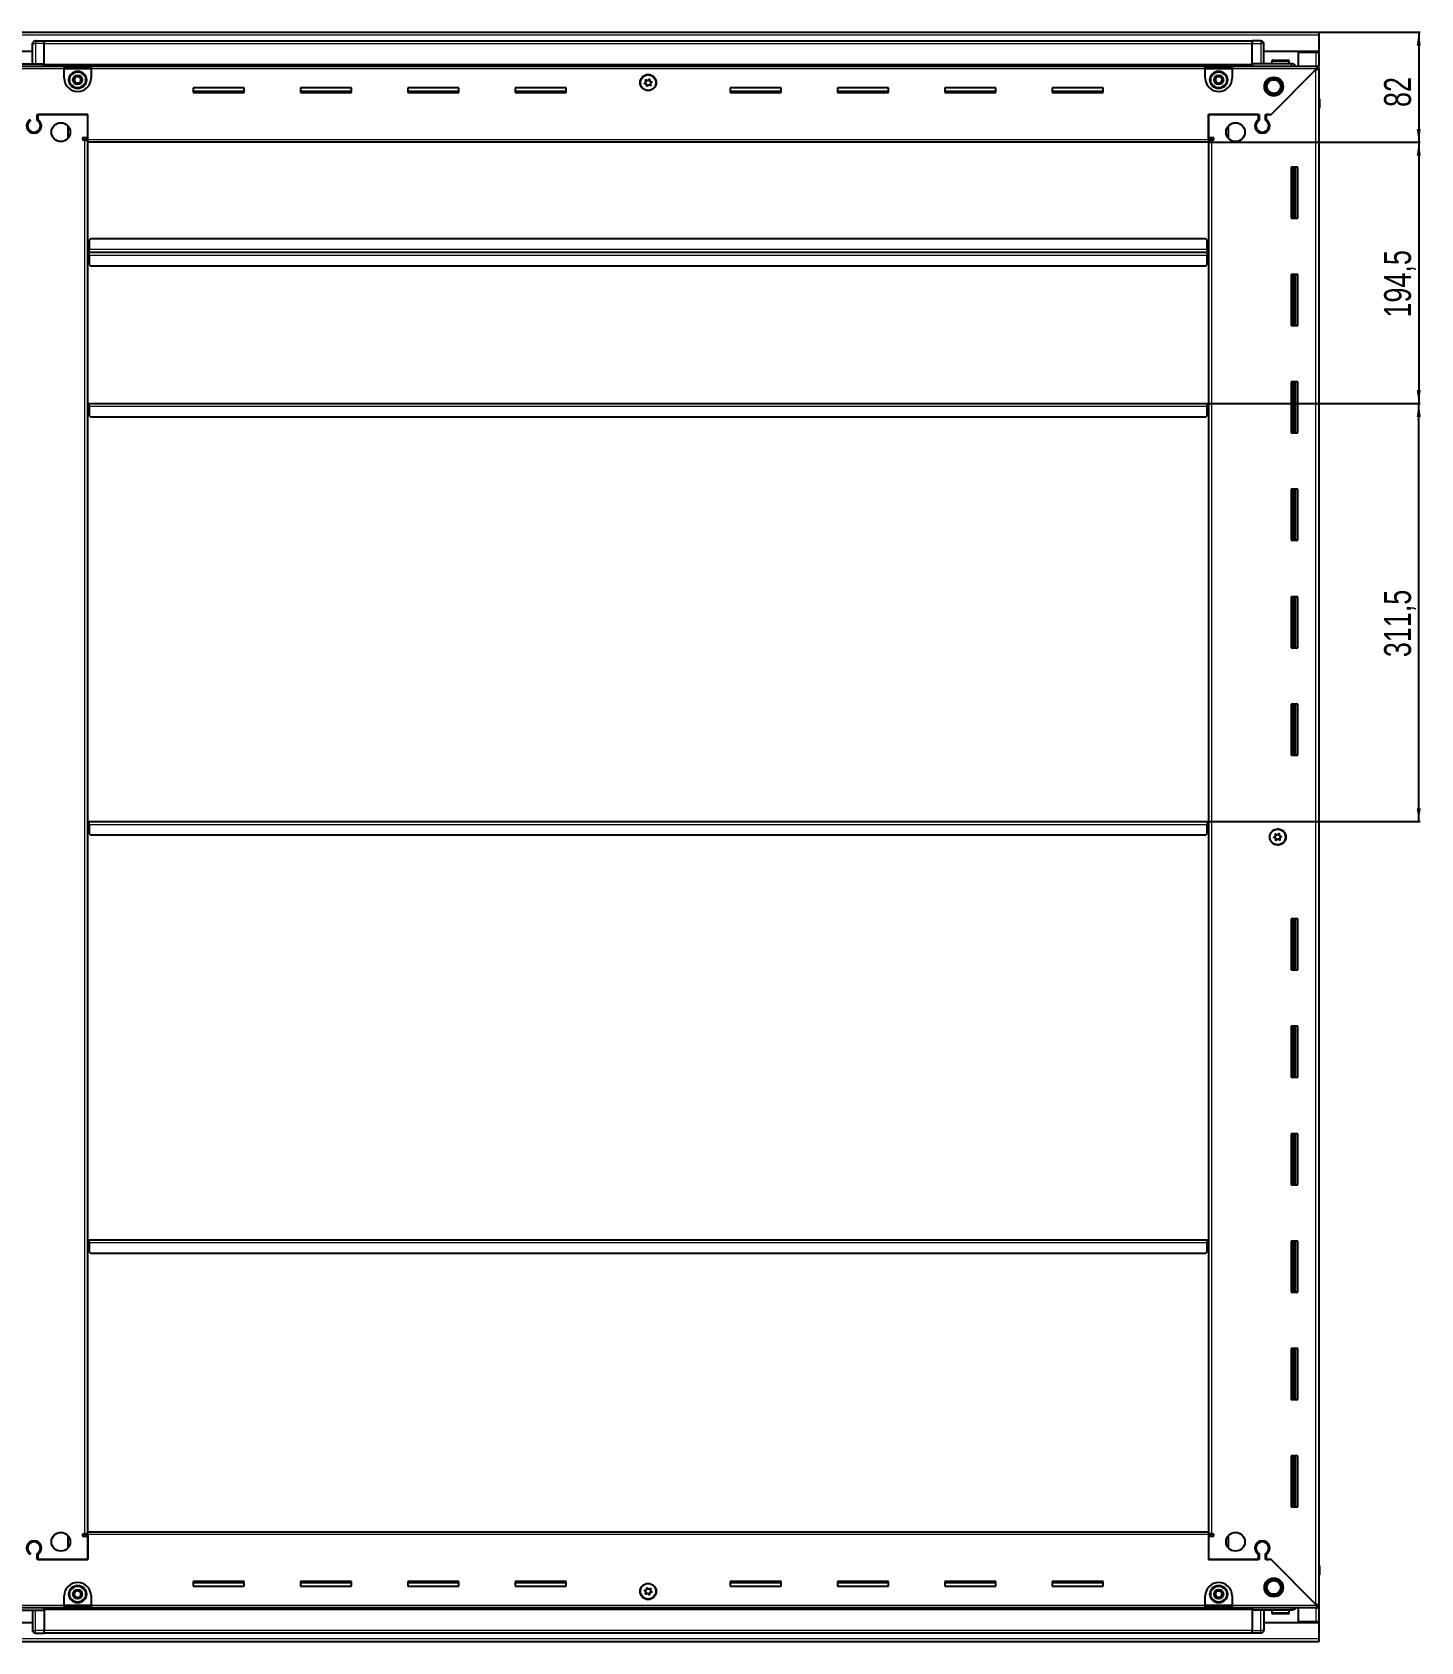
# Model space of a CAD drawing. Header units: millimetres. Extents: x -659 to 2301, y -260 to 1614.
# Drawn here: x 1267 to 2301, y 174 to 1373 of the extents above; entities that cross this region are included whole.
import ezdxf

# ---------------------------------------------------------------- set-up
doc = ezdxf.new("R2010")
doc.units = ezdxf.units.MM
doc.layers.add('FORMAT', color=7, linetype='Continuous')
doc.styles.add('SLDTEXTSTYLE0', font='TXT', dxfattribs={"width": 0.75})
doc.dimstyles.new('SLDDIMSTYLE0', dxfattribs={"dimtxt": 20, "dimasz": 10, "dimexe": 0, "dimexo": 0.0625, "dimgap": 5, "dimtad": 2, "dimdec": 1, "dimrnd": 1e-09, "dimzin": 12, "dimdsep": 46, "dimtxsty": 'SLDTEXTSTYLE0', "dimsah": 1, "dimcen": 0.09, "dimadec": 0, "dimazin": 3, "dimtfac": 1, "dimtofl": 0, "dimtmove": 0, "dimatfit": 3, "dimfxl": 0, "dimfrac": 2, "dimtolj": 1, "dimtzin": 12, "dimarcsym": 0})

# ---------------------------------------------------------------- blocks, each defined once
blk = doc.blocks.new('_D_7')
at = {"layer": 'FORMAT'}
for p, q in [((2225.4, 1372.8), (2300.9, 1372.8)), ((2299.9, 1372.8), (2299.9, 1290.8)), ((2143.4, 1290.8), (2300.9, 1290.8))]:
    blk.add_line(p, q, dxfattribs=at)
for points in [[(2299.9, 1372.8), (2298.4, 1362.8), (2301.4, 1362.8)], [(2299.9, 1290.8), (2301.4, 1300.8), (2298.4, 1300.8)]]:
    blk.add_solid(points, dxfattribs=at)
at = {"layer": 'FORMAT', "insert": (2274.1, 1317.1), "char_height": 20, "attachment_point": 1, "rotation": 90, "style": 'SLDTEXTSTYLE0'}
blk.add_mtext('82', dxfattribs=at)
blk = doc.blocks.new('_D_8')
at = {"layer": 'FORMAT'}
for p, q in [((2142.4, 1096.3), (2300.9, 1096.3)), ((2299.9, 784.8), (2299.9, 1096.3)), ((2142.4, 784.8), (2300.9, 784.8))]:
    blk.add_line(p, q, dxfattribs=at)
for points in [[(2299.9, 1096.3), (2298.4, 1086.3), (2301.4, 1086.3)], [(2299.9, 784.8), (2301.4, 794.8), (2298.4, 794.8)]]:
    blk.add_solid(points, dxfattribs=at)
at = {"layer": 'FORMAT', "insert": (2274.1, 907.3), "char_height": 20, "attachment_point": 1, "rotation": 90, "style": 'SLDTEXTSTYLE0'}
blk.add_mtext('311,5', dxfattribs=at)
blk = doc.blocks.new('_D_9')
at = {"layer": 'FORMAT'}
for p, q in [((2143.4, 1290.8), (2300.9, 1290.8)), ((2299.9, 1290.8), (2299.9, 1096.3)), ((2142.4, 1096.3), (2300.9, 1096.3))]:
    blk.add_line(p, q, dxfattribs=at)
for points in [[(2299.9, 1290.8), (2298.4, 1280.8), (2301.4, 1280.8)], [(2299.9, 1096.3), (2301.4, 1106.3), (2298.4, 1106.3)]]:
    blk.add_solid(points, dxfattribs=at)
at = {"layer": 'FORMAT', "insert": (2274.1, 1160.3), "char_height": 20, "attachment_point": 1, "rotation": 90, "style": 'SLDTEXTSTYLE0'}
blk.add_mtext('194,5', dxfattribs=at)

msp = doc.modelspace()

# ---------------------------------------------------------------- linework, layer by layer
at = {"color": 7, "linetype": 'Continuous', "lineweight": 25}
for p, q in [((1226.39, 1372.83), (2225.39, 1372.83)), ((2225.39, 1372.83), (2225.39, 1370.73)), ((2225.39, 1370.73), (2225.39, 1358.33)), ((1267.39, 1358.33), (1226.39, 1358.33)), ((1267.39, 1349.33), (1267.39, 1364.33)), ((1268.07, 1365.83), (1268.07, 1365.83)), ((1269.39, 1366.33), (1275.89, 1366.33)), ((1269.39, 1366.33), (1275.89, 1366.33)), ((1275.89, 1366.33), (1275.89, 1366.33)), ((1275.89, 1366.33), (1275.89, 1366.33)), ((1275.89, 1366.33), (1275.89, 1364.33)), ((2175.89, 1366.18), (1275.89, 1366.18)), ((1275.89, 1349.33), (1275.89, 1364.33)), ((2175.89, 1366.33), (2175.89, 1366.33)), ((2182.39, 1366.33), (2175.89, 1366.33)), ((2182.39, 1366.33), (2175.89, 1366.33)), ((2175.89, 1366.33), (2175.89, 1364.33)), ((2175.89, 1349.33), (2175.89, 1364.33)), ((2184.39, 1364.33), (2184.39, 1364.33)), ((2184.39, 1349.33), (2184.39, 1364.33)), ((2225.39, 1358.33), (2184.39, 1358.33)), ((2210.39, 1347.58), (2210.39, 1357.83)), ((2210.39, 1357.83), (2223.29, 1357.83)), ((2223.29, 1357.83), (2225.39, 1357.83)), ((2223.89, 1357.83), (2223.89, 1358.33)), ((2225.39, 1357.83), (2225.39, 1358.33)), ((2225.39, 1357.83), (2225.39, 1347.58)), ((1227.39, 1347.58), (1290.89, 1347.58)), ((1246.89, 1349.33), (1275.89, 1349.33)), ((1275.82, 1347.58), (1275.89, 1349.3)), ((1275.89, 1349.33), (1275.89, 1348.83)), ((1275.89, 1348.18), (2175.89, 1348.18)), ((1290.89, 1345.48), (1290.89, 1347.58)), ((1290.89, 1347.58), (1310.89, 1347.58)), ((1290.89, 1346.08), (1310.89, 1346.08)), ((1290.89, 1338.58), (1290.89, 1345.48)), ((1310.89, 1347.58), (2140.89, 1347.58)), ((1310.89, 1347.58), (1310.89, 1345.48)), ((1310.89, 1345.48), (1310.89, 1338.58)), ((2140.89, 1345.48), (2140.89, 1347.58)), ((2140.89, 1347.58), (2160.89, 1347.58)), ((2140.89, 1346.08), (2160.89, 1346.08)), ((2140.89, 1338.58), (2140.89, 1345.48)), ((2160.89, 1347.58), (2224.39, 1347.58)), ((2160.89, 1347.58), (2160.89, 1345.48)), ((2160.89, 1345.48), (2160.89, 1338.58)), ((2204.89, 1349.33), (2175.89, 1349.33)), ((2175.89, 1349.33), (2175.89, 1348.83)), ((2175.89, 1349.3), (2175.97, 1347.58)), ((2223.29, 1344.98), (2189.19, 1310.88)), ((2189.89, 1311.58), (2223.79, 1345.48)), ((2190.39, 1351.23), (2190.39, 1349.33)), ((2191.19, 1352.03), (2202.59, 1352.03)), ((2203.39, 1349.33), (2203.39, 1351.23)), ((2223.89, 1345.58), (2225.39, 1345.58)), ((2224.39, 1346.08), (2224.39, 1347.58)), ((2224.39, 1347.58), (2225.39, 1347.58)), ((2224.39, 1346.08), (2225.39, 1346.08)), ((2225.39, 1346.08), (2225.39, 1347.58)), ((2225.39, 1346.08), (2225.39, 1345.58)), ((2225.39, 1345.58), (2225.39, 201.08)), ((1424.89, 1331.33), (1386.89, 1331.33)), ((1386.89, 1331.33), (1386.89, 1327.83)), ((1424.89, 1327.83), (1424.89, 1331.33)), ((1504.89, 1331.33), (1466.89, 1331.33)), ((1466.89, 1331.33), (1466.89, 1327.83)), ((1504.89, 1327.83), (1504.89, 1331.33)), ((1584.89, 1331.33), (1546.89, 1331.33)), ((1546.89, 1331.33), (1546.89, 1327.83)), ((1584.89, 1327.83), (1584.89, 1331.33)), ((1664.89, 1331.33), (1626.89, 1331.33)), ((1626.89, 1331.33), (1626.89, 1327.83)), ((1664.89, 1327.83), (1664.89, 1331.33)), ((1824.89, 1331.33), (1786.89, 1331.33)), ((1786.89, 1331.33), (1786.89, 1327.83)), ((1824.89, 1327.83), (1824.89, 1331.33)), ((1904.89, 1331.33), (1866.89, 1331.33)), ((1866.89, 1331.33), (1866.89, 1327.83)), ((1904.89, 1327.83), (1904.89, 1331.33)), ((1984.89, 1331.33), (1946.89, 1331.33)), ((1946.89, 1331.33), (1946.89, 1327.83)), ((1984.89, 1327.83), (1984.89, 1331.33)), ((2064.89, 1331.33), (2026.89, 1331.33)), ((2026.89, 1331.33), (2026.89, 1327.83)), ((2064.89, 1327.83), (2064.89, 1331.33)), ((1424.89, 1328.58), (1386.89, 1328.58)), ((1386.89, 1327.83), (1424.89, 1327.83)), ((1504.89, 1328.58), (1466.89, 1328.58)), ((1466.89, 1327.83), (1504.89, 1327.83)), ((1584.89, 1328.58), (1546.89, 1328.58)), ((1546.89, 1327.83), (1584.89, 1327.83)), ((1664.89, 1328.58), (1626.89, 1328.58)), ((1626.89, 1327.83), (1664.89, 1327.83)), ((1824.89, 1328.58), (1786.89, 1328.58)), ((1786.89, 1327.83), (1824.89, 1327.83)), ((1904.89, 1328.58), (1866.89, 1328.58)), ((1866.89, 1327.83), (1904.89, 1327.83)), ((1984.89, 1328.58), (1946.89, 1328.58)), ((1946.89, 1327.83), (1984.89, 1327.83)), ((2064.89, 1328.58), (2026.89, 1328.58)), ((2026.89, 1327.83), (2064.89, 1327.83)), ((2225.39, 1324.15), (2225.39, 1324.15)), ((2225.89, 1322.83), (2225.89, 1316.33)), ((2225.89, 1316.33), (2225.89, 1322.83)), ((1270.69, 1311.58), (1308.39, 1311.58)), ((1270.69, 1307.29), (1270.69, 1311.58)), ((1271.39, 1307.69), (1271.39, 1311.58)), ((1308.39, 1311.58), (1271.39, 1311.58)), ((1308.39, 1294.33), (1308.39, 1311.58)), ((1308.39, 1292.93), (1308.39, 1311.58)), ((2143.39, 1311.58), (2143.39, 1294.33)), ((2180.39, 1311.58), (2143.39, 1311.58)), ((2143.39, 1311.58), (2181.09, 1311.58)), ((2143.39, 1292.93), (2143.39, 1311.58)), ((2180.39, 1311.58), (2180.39, 1307.69)), ((2181.09, 1311.58), (2181.09, 1307.29)), ((2185.69, 1311.58), (2189.89, 1311.58)), ((2185.69, 1307.29), (2185.69, 1311.58)), ((2188.49, 1311.58), (2186.39, 1311.58)), ((2186.39, 1307.69), (2186.39, 1311.58)), ((2189.19, 1310.88), (2188.49, 1311.58)), ((2225.39, 1316.33), (2225.89, 1316.33)), ((2225.74, 230.33), (2225.74, 1316.33)), ((2225.89, 1316.33), (2225.89, 1316.33)), ((2225.89, 1316.33), (2225.89, 1316.33)), ((1293.89, 1294), (1293.89, 1302.66)), ((2157.89, 1302.66), (2157.89, 1294)), ((2185.39, 1298.72), (2185.39, 1297.96)), ((1305.54, 1294.33), (1308.39, 1294.33)), ((1306.29, 1292.33), (1305.54, 1292.33)), ((1306.29, 1292.33), (1308.39, 1292.33)), ((1308.39, 1293.33), (1306.39, 1293.33)), ((1306.39, 1293.33), (1306.39, 1292.33)), ((1308.39, 1290.83), (1308.39, 1292.93)), ((1308.39, 255.83), (1308.39, 1290.83)), ((2143.39, 1290.83), (1308.39, 1290.83)), ((2143.39, 1294.33), (2146.24, 1294.33)), ((2145.39, 1293.33), (2143.39, 1293.33)), ((2143.39, 1292.93), (2143.39, 1290.83)), ((2143.39, 1292.33), (2145.49, 1292.33)), ((2143.39, 1290.83), (2143.39, 255.83)), ((2145.39, 1292.33), (2145.39, 1293.33)), ((2146.24, 1292.33), (2145.49, 1292.33)), ((2204.89, 1272.33), (2204.89, 1234.33)), ((2209.89, 1272.33), (2204.89, 1272.33)), ((2205.92, 1272.33), (2205.92, 1234.33)), ((2205.95, 1272.33), (2205.95, 1234.33)), ((2207.74, 1272.33), (2207.74, 1234.33)), ((2209.89, 1234.33), (2209.89, 1272.33)), ((2204.89, 1234.33), (2209.89, 1234.33)), ((1309.39, 1211.68), (1309.14, 1211.68)), ((1309.14, 1211.68), (1309.14, 1208.83)), ((1310.39, 1218.83), (1309.39, 1217.83)), ((1309.39, 1217.83), (1309.39, 1210.93)), ((2141.39, 1218.83), (1310.39, 1218.83)), ((2142.39, 1217.83), (2141.39, 1218.83)), ((2142.39, 1210.93), (2142.39, 1217.83)), ((2142.64, 1211.68), (2142.39, 1211.68)), ((2142.64, 1208.83), (2142.64, 1211.68)), ((1309.14, 1208.83), (1308.39, 1208.83)), ((1309.14, 1208.83), (1309.14, 1205.98)), ((1309.14, 1205.98), (1309.39, 1205.98)), ((1309.39, 1208.83), (1309.39, 1210.93)), ((1309.39, 1206.73), (1309.39, 1208.83)), ((2142.39, 1208.83), (1309.39, 1208.83)), ((1309.39, 1206.73), (1309.39, 1199.83)), ((1309.39, 1199.83), (1310.39, 1198.83)), ((2141.39, 1198.83), (2142.39, 1199.83)), ((2142.39, 1210.93), (2142.39, 1208.83)), ((2142.39, 1208.83), (2142.39, 1206.73)), ((2142.39, 1199.83), (2142.39, 1206.73)), ((2142.39, 1205.98), (2142.64, 1205.98)), ((2142.64, 1205.98), (2142.64, 1208.83)), ((2143.39, 1208.83), (2142.64, 1208.83)), ((1310.39, 1198.83), (2141.39, 1198.83)), ((2204.89, 1192.33), (2204.89, 1154.33)), ((2209.89, 1192.33), (2204.89, 1192.33)), ((2205.92, 1192.33), (2205.92, 1154.33)), ((2205.95, 1192.33), (2205.95, 1154.33)), ((2207.74, 1192.33), (2207.74, 1154.33)), ((2209.89, 1154.33), (2209.89, 1192.33)), ((2204.89, 1154.33), (2209.89, 1154.33)), ((2204.89, 1112.33), (2204.89, 1074.33)), ((2209.89, 1112.33), (2204.89, 1112.33)), ((2205.92, 1112.33), (2205.92, 1074.33)), ((2205.95, 1112.33), (2205.95, 1074.33)), ((2207.74, 1112.33), (2207.74, 1074.33)), ((2209.89, 1074.33), (2209.89, 1112.33)), ((1308.39, 1096.33), (1309.14, 1096.33)), ((1309.14, 1096.33), (1309.14, 1093.48)), ((1309.14, 1093.48), (1309.39, 1093.48)), ((1309.39, 1094.23), (1309.39, 1096.33)), ((1309.39, 1096.33), (2142.39, 1096.33)), ((1309.39, 1094.23), (1309.39, 1087.33)), ((2142.39, 1096.33), (2142.39, 1094.23)), ((2142.39, 1087.33), (2142.39, 1094.23)), ((2142.39, 1093.48), (2142.64, 1093.48)), ((2142.64, 1093.48), (2142.64, 1096.33)), ((2142.64, 1096.33), (2143.39, 1096.33)), ((1309.39, 1087.33), (1310.39, 1086.33)), ((1310.39, 1086.33), (2141.39, 1086.33)), ((2141.39, 1086.33), (2142.39, 1087.33)), ((2204.89, 1074.33), (2209.89, 1074.33)), ((2204.89, 1032.33), (2204.89, 994.33)), ((2209.89, 1032.33), (2204.89, 1032.33)), ((2205.92, 1032.33), (2205.92, 994.33)), ((2205.95, 1032.33), (2205.95, 994.33)), ((2207.74, 1032.33), (2207.74, 994.33)), ((2209.89, 994.33), (2209.89, 1032.33)), ((2204.89, 994.33), (2209.89, 994.33)), ((2204.89, 952.33), (2204.89, 914.33)), ((2209.89, 952.33), (2204.89, 952.33)), ((2205.92, 952.33), (2205.92, 914.33)), ((2205.95, 952.33), (2205.95, 914.33)), ((2207.74, 952.33), (2207.74, 914.33)), ((2209.89, 914.33), (2209.89, 952.33)), ((2204.89, 914.33), (2209.89, 914.33)), ((2204.89, 872.33), (2204.89, 834.33)), ((2209.89, 872.33), (2204.89, 872.33)), ((2205.92, 872.33), (2205.92, 834.33)), ((2205.95, 872.33), (2205.95, 834.33)), ((2207.74, 872.33), (2207.74, 834.33)), ((2209.89, 834.33), (2209.89, 872.33)), ((2204.89, 834.33), (2209.89, 834.33)), ((1308.39, 784.83), (1309.14, 784.83)), ((1309.14, 784.83), (1309.14, 781.98)), ((1309.14, 781.98), (1309.39, 781.98)), ((1309.39, 782.73), (1309.39, 784.83)), ((1309.39, 784.83), (2142.39, 784.83)), ((1309.39, 782.73), (1309.39, 775.83)), ((2142.39, 784.83), (2142.39, 782.73)), ((2142.39, 775.83), (2142.39, 782.73)), ((2142.39, 781.98), (2142.64, 781.98)), ((2142.64, 781.98), (2142.64, 784.83)), ((2142.64, 784.83), (2143.39, 784.83)), ((1309.39, 775.83), (1310.39, 774.83)), ((1310.39, 774.83), (2141.39, 774.83)), ((2141.39, 774.83), (2142.39, 775.83)), ((2204.89, 712.33), (2204.89, 674.33)), ((2209.89, 712.33), (2204.89, 712.33)), ((2205.92, 712.33), (2205.92, 674.33)), ((2205.95, 712.33), (2205.95, 674.33)), ((2207.74, 712.33), (2207.74, 674.33)), ((2209.89, 674.33), (2209.89, 712.33)), ((2204.89, 674.33), (2209.89, 674.33)), ((2204.89, 632.33), (2204.89, 594.33)), ((2209.89, 632.33), (2204.89, 632.33)), ((2205.92, 632.33), (2205.92, 594.33)), ((2205.95, 632.33), (2205.95, 594.33)), ((2207.74, 632.33), (2207.74, 594.33)), ((2209.89, 594.33), (2209.89, 632.33)), ((2204.89, 594.33), (2209.89, 594.33)), ((2204.89, 552.33), (2204.89, 514.33)), ((2209.89, 552.33), (2204.89, 552.33)), ((2205.92, 552.33), (2205.92, 514.33)), ((2205.95, 552.33), (2205.95, 514.33)), ((2207.74, 552.33), (2207.74, 514.33)), ((2209.89, 514.33), (2209.89, 552.33)), ((2204.89, 514.33), (2209.89, 514.33)), ((1308.39, 473.33), (1309.14, 473.33)), ((1309.14, 473.33), (1309.14, 470.48)), ((1309.14, 470.48), (1309.39, 470.48)), ((1309.39, 471.23), (1309.39, 473.33)), ((1309.39, 473.33), (2142.39, 473.33)), ((1309.39, 471.23), (1309.39, 464.33)), ((2142.39, 473.33), (2142.39, 471.23)), ((2142.39, 464.33), (2142.39, 471.23)), ((2142.39, 470.48), (2142.64, 470.48)), ((2142.64, 470.48), (2142.64, 473.33)), ((2142.64, 473.33), (2143.39, 473.33)), ((2204.89, 472.33), (2204.89, 434.33)), ((2209.89, 472.33), (2204.89, 472.33)), ((2205.92, 472.33), (2205.92, 434.33)), ((2205.95, 472.33), (2205.95, 434.33)), ((2207.74, 472.33), (2207.74, 434.33)), ((2209.89, 434.33), (2209.89, 472.33)), ((1309.39, 464.33), (1310.39, 463.33)), ((1310.39, 463.33), (2141.39, 463.33)), ((2141.39, 463.33), (2142.39, 464.33)), ((2204.89, 434.33), (2209.89, 434.33)), ((2204.89, 392.33), (2204.89, 354.33)), ((2209.89, 392.33), (2204.89, 392.33)), ((2205.92, 392.33), (2205.92, 354.33)), ((2205.95, 392.33), (2205.95, 354.33)), ((2207.74, 392.33), (2207.74, 354.33)), ((2209.89, 354.33), (2209.89, 392.33)), ((2204.89, 354.33), (2209.89, 354.33)), ((2204.89, 312.33), (2204.89, 274.33)), ((2209.89, 312.33), (2204.89, 312.33)), ((2205.92, 312.33), (2205.92, 274.33)), ((2205.95, 312.33), (2205.95, 274.33)), ((2207.74, 312.33), (2207.74, 274.33)), ((2209.89, 274.33), (2209.89, 312.33)), ((2204.89, 274.33), (2209.89, 274.33)), ((1293.89, 244), (1293.89, 252.66)), ((1305.54, 254.33), (1306.29, 254.33)), ((1308.39, 252.33), (1305.54, 252.33)), ((1308.39, 254.33), (1306.29, 254.33)), ((1306.39, 254.33), (1306.39, 253.33)), ((1306.39, 253.33), (1308.39, 253.33)), ((1308.39, 253.73), (1308.39, 255.83)), ((1308.39, 255.83), (2143.39, 255.83)), ((1308.39, 253.73), (1308.39, 235.08)), ((1308.39, 235.08), (1308.39, 252.33)), ((2143.39, 255.83), (2143.39, 253.73)), ((2145.49, 254.33), (2143.39, 254.33)), ((2143.39, 253.73), (2143.39, 235.08)), ((2143.39, 253.33), (2145.39, 253.33)), ((2143.39, 252.33), (2143.39, 235.08)), ((2146.24, 252.33), (2143.39, 252.33)), ((2145.39, 253.33), (2145.39, 254.33)), ((2145.49, 254.33), (2146.24, 254.33)), ((2157.89, 252.66), (2157.89, 244)), ((2185.39, 248.7), (2185.39, 247.94)), ((1270.69, 235.08), (1270.69, 239.37)), ((1308.39, 235.08), (1270.69, 235.08)), ((1271.39, 235.08), (1271.39, 238.97)), ((1271.39, 235.08), (1308.39, 235.08)), ((2143.39, 235.08), (2180.39, 235.08)), ((2181.09, 235.08), (2143.39, 235.08)), ((2180.39, 238.97), (2180.39, 235.08)), ((2181.09, 239.37), (2181.09, 235.08)), ((2185.69, 235.08), (2185.69, 239.37)), ((2189.89, 235.08), (2185.69, 235.08)), ((2186.39, 235.08), (2186.39, 238.97)), ((2186.39, 235.08), (2188.49, 235.08)), ((2188.49, 235.08), (2189.19, 235.78)), ((2189.19, 235.78), (2223.29, 201.68)), ((2223.79, 201.18), (2189.89, 235.08)), ((2225.39, 230.33), (2225.89, 230.33)), ((2225.89, 230.33), (2225.89, 230.33)), ((2225.89, 223.83), (2225.89, 230.33)), ((2225.89, 230.33), (2225.89, 223.83)), ((1424.89, 218.83), (1386.89, 218.83)), ((1386.89, 218.83), (1386.89, 215.33)), ((1386.89, 218.08), (1424.89, 218.08)), ((1424.89, 215.33), (1424.89, 218.83)), ((1504.89, 218.83), (1466.89, 218.83)), ((1466.89, 218.83), (1466.89, 215.33)), ((1466.89, 218.08), (1504.89, 218.08)), ((1504.89, 215.33), (1504.89, 218.83)), ((1584.89, 218.83), (1546.89, 218.83)), ((1546.89, 218.83), (1546.89, 215.33)), ((1546.89, 218.08), (1584.89, 218.08)), ((1584.89, 215.33), (1584.89, 218.83)), ((1664.89, 218.83), (1626.89, 218.83)), ((1626.89, 218.83), (1626.89, 215.33)), ((1626.89, 218.08), (1664.89, 218.08)), ((1664.89, 215.33), (1664.89, 218.83)), ((1824.89, 218.83), (1786.89, 218.83)), ((1786.89, 218.83), (1786.89, 215.33)), ((1786.89, 218.08), (1824.89, 218.08)), ((1824.89, 215.33), (1824.89, 218.83)), ((1904.89, 218.83), (1866.89, 218.83)), ((1866.89, 218.83), (1866.89, 215.33)), ((1866.89, 218.08), (1904.89, 218.08)), ((1904.89, 215.33), (1904.89, 218.83)), ((1984.89, 218.83), (1946.89, 218.83)), ((1946.89, 218.83), (1946.89, 215.33)), ((1946.89, 218.08), (1984.89, 218.08)), ((1984.89, 215.33), (1984.89, 218.83)), ((2064.89, 218.83), (2026.89, 218.83)), ((2026.89, 218.83), (2026.89, 215.33)), ((2026.89, 218.08), (2064.89, 218.08)), ((2064.89, 215.33), (2064.89, 218.83)), ((1290.89, 201.18), (1290.89, 208.08)), ((1310.89, 208.08), (1310.89, 201.18)), ((1386.89, 215.33), (1424.89, 215.33)), ((1466.89, 215.33), (1504.89, 215.33)), ((1546.89, 215.33), (1584.89, 215.33)), ((1626.89, 215.33), (1664.89, 215.33)), ((1786.89, 215.33), (1824.89, 215.33)), ((1866.89, 215.33), (1904.89, 215.33)), ((1946.89, 215.33), (1984.89, 215.33)), ((2026.89, 215.33), (2064.89, 215.33)), ((2140.89, 201.18), (2140.89, 208.08)), ((2160.89, 208.08), (2160.89, 201.18)), ((1290.89, 199.08), (1227.39, 199.08)), ((1246.89, 197.33), (1275.89, 197.33)), ((1267.39, 197.33), (1267.39, 182.33)), ((1275.89, 197.36), (1275.82, 199.08)), ((2175.89, 198.48), (1275.89, 198.48)), ((1275.89, 197.33), (1275.89, 197.83)), ((1275.89, 197.33), (1275.89, 182.33)), ((1290.89, 199.08), (1290.89, 201.18)), ((1310.89, 200.58), (1290.89, 200.58)), ((1310.89, 199.08), (1290.89, 199.08)), ((1310.89, 201.18), (1310.89, 199.08)), ((2140.89, 199.08), (1310.89, 199.08)), ((2140.89, 199.08), (2140.89, 201.18)), ((2160.89, 200.58), (2140.89, 200.58)), ((2160.89, 199.08), (2140.89, 199.08)), ((2160.89, 201.18), (2160.89, 199.08)), ((2224.39, 199.08), (2160.89, 199.08)), ((2175.97, 199.08), (2175.89, 197.36)), ((2175.89, 197.33), (2175.89, 197.83)), ((2204.89, 197.33), (2175.89, 197.33)), ((2175.89, 197.33), (2175.89, 182.33)), ((2184.39, 197.33), (2184.39, 182.33)), ((2190.39, 197.33), (2190.39, 195.43)), ((2198.19, 194.63), (2191.19, 194.63)), ((2202.59, 194.63), (2198.19, 194.63)), ((2203.39, 195.43), (2203.39, 197.33)), ((2210.39, 188.83), (2210.39, 199.08)), ((2223.89, 201.08), (2225.39, 201.08)), ((2224.39, 200.58), (2224.39, 199.08)), ((2225.39, 200.58), (2224.39, 200.58)), ((2225.39, 199.08), (2224.39, 199.08)), ((2225.39, 201.08), (2225.39, 200.58)), ((2225.39, 200.58), (2225.39, 199.08)), ((2225.39, 199.08), (2225.39, 188.83)), ((1226.39, 188.33), (1267.39, 188.33)), ((1267.39, 182.33), (1267.39, 182.33)), ((1269.39, 180.33), (1275.89, 180.33)), ((1269.39, 180.33), (1275.89, 180.33)), ((1275.89, 180.33), (1275.89, 182.33)), ((1275.89, 180.48), (2175.89, 180.48)), ((1275.89, 180.33), (1275.89, 180.33)), ((2175.89, 180.33), (2175.89, 182.33)), ((2175.89, 180.33), (2175.89, 180.33)), ((2182.39, 180.33), (2175.89, 180.33)), ((2175.89, 180.33), (2175.89, 180.33)), ((2182.39, 180.33), (2175.89, 180.33)), ((2183.72, 180.83), (2183.72, 180.83)), ((2184.39, 188.33), (2225.39, 188.33)), ((2223.29, 188.83), (2210.39, 188.83)), ((2225.39, 188.83), (2223.29, 188.83)), ((2223.89, 188.33), (2223.89, 188.83)), ((2225.39, 188.33), (2225.39, 188.83)), ((2225.39, 188.33), (2225.39, 175.93)), ((2225.39, 173.83), (1226.39, 173.83)), ((2225.39, 175.93), (2225.39, 173.83))]:
    msp.add_line(p, q, dxfattribs=at)
at = {"color": 8, "linetype": 'Continuous', "lineweight": 18}
for p, q in [((2225.39, 1370.73), (1226.39, 1370.73)), ((1267.39, 1364.33), (1269.39, 1364.33)), ((1269.39, 1366.33), (1269.39, 1364.33)), ((1269.39, 1364.33), (1269.39, 1349.33)), ((1275.89, 1364.33), (1269.39, 1364.33)), ((2175.89, 1364.18), (1275.89, 1364.18)), ((2175.89, 1364.33), (2182.39, 1364.33)), ((2182.39, 1366.33), (2182.39, 1364.33)), ((2184.39, 1364.33), (2182.39, 1364.33)), ((2182.39, 1364.33), (2182.39, 1349.33)), ((2223.29, 1358.33), (2223.29, 1357.83)), ((2223.29, 1357.83), (2223.29, 1347.58)), ((1290.89, 1345.48), (1227.99, 1345.48)), ((2175.89, 1348.83), (1275.89, 1348.83)), ((2175.89, 1347.59), (1275.89, 1347.59)), ((1290.89, 1345.48), (1310.89, 1345.48)), ((2140.89, 1345.48), (1310.89, 1345.48)), ((2140.89, 1345.48), (2160.89, 1345.48)), ((2223.79, 1345.48), (2160.89, 1345.48)), ((2190.39, 1351.23), (2203.39, 1351.23)), ((2223.29, 201.68), (2223.29, 1344.98)), ((2225.39, 1322.83), (2225.89, 1322.83)), ((1306.29, 254.33), (1306.29, 1292.33)), ((1308.39, 1292.93), (2143.39, 1292.93)), ((2145.49, 1292.33), (2145.49, 254.33)), ((2207.16, 1234.33), (2207.16, 1272.33)), ((2208.39, 1234.33), (2208.39, 1272.33)), ((2142.39, 1210.93), (1309.39, 1210.93)), ((1309.39, 1206.73), (2142.39, 1206.73)), ((2207.16, 1154.33), (2207.16, 1192.33)), ((2208.39, 1154.33), (2208.39, 1192.33)), ((2207.16, 1074.33), (2207.16, 1112.33)), ((2208.39, 1074.33), (2208.39, 1112.33)), ((1309.39, 1094.23), (2142.39, 1094.23)), ((2207.16, 994.33), (2207.16, 1032.33)), ((2208.39, 994.33), (2208.39, 1032.33)), ((2207.16, 914.33), (2207.16, 952.33)), ((2208.39, 914.33), (2208.39, 952.33)), ((2207.16, 834.33), (2207.16, 872.33)), ((2208.39, 834.33), (2208.39, 872.33)), ((1309.39, 782.73), (2142.39, 782.73)), ((2207.16, 674.33), (2207.16, 712.33)), ((2208.39, 674.33), (2208.39, 712.33)), ((2207.16, 594.33), (2207.16, 632.33)), ((2208.39, 594.33), (2208.39, 632.33)), ((2207.16, 514.33), (2207.16, 552.33)), ((2208.39, 514.33), (2208.39, 552.33)), ((1309.39, 471.23), (2142.39, 471.23)), ((2207.16, 434.33), (2207.16, 472.33)), ((2208.39, 434.33), (2208.39, 472.33)), ((2207.16, 354.33), (2207.16, 392.33)), ((2208.39, 354.33), (2208.39, 392.33)), ((2207.16, 274.33), (2207.16, 312.33)), ((2208.39, 274.33), (2208.39, 312.33)), ((2143.39, 253.73), (1308.39, 253.73)), ((2225.39, 223.83), (2225.89, 223.83)), ((1227.99, 201.18), (1290.89, 201.18)), ((1269.39, 182.33), (1269.39, 197.33)), ((1275.89, 199.07), (2175.89, 199.07)), ((1275.89, 197.83), (2175.89, 197.83)), ((1310.89, 201.18), (1290.89, 201.18)), ((1310.89, 201.18), (2140.89, 201.18)), ((2160.89, 201.18), (2140.89, 201.18)), ((2160.89, 201.18), (2223.79, 201.18)), ((2182.39, 182.33), (2182.39, 197.33)), ((2198.37, 195.43), (2190.39, 195.43)), ((2203.39, 195.43), (2198.37, 195.43)), ((2223.29, 199.08), (2223.29, 188.83)), ((1267.39, 182.33), (1269.39, 182.33)), ((1269.39, 180.33), (1269.39, 182.33)), ((1275.89, 182.33), (1269.39, 182.33)), ((1275.89, 182.48), (2175.89, 182.48)), ((2175.89, 182.33), (2182.39, 182.33)), ((2184.39, 182.33), (2182.39, 182.33)), ((2182.39, 180.33), (2182.39, 182.33)), ((2223.29, 188.83), (2223.29, 188.33)), ((2225.39, 175.93), (1226.39, 175.93))]:
    msp.add_line(p, q, dxfattribs=at)
at = {"color": 7, "linetype": 'Continuous', "lineweight": 25, "flags": 128}
msp.add_lwpolyline([(1267.54, 181.58), (1267.43, 181.94), (1267.39, 182.33)], dxfattribs=at)
at = {"color": 7, "linetype": 'Continuous', "lineweight": 25}
for centre, radius in [((1300.89, 1337.33), 6.5), ((2150.89, 1337.33), 6.5), ((1300.89, 1337.33), 3.46), ((1725.89, 1335.33), 6), ((1725.89, 1335.18), 5.79), ((1725.89, 1335.18), 1.85), ((2150.89, 1337.33), 3.46), ((2191.89, 1332.33), 7), ((2191.89, 1332.33), 6.02), ((2191.89, 1332.33), 5.1), ((1288.39, 1298.33), 7), ((2163.39, 1298.33), 7), ((2194.89, 773.33), 6), ((2194.74, 773.33), 5.79), ((2194.74, 773.33), 1.85), ((1288.39, 248.33), 7), ((2163.39, 248.33), 7), ((1300.89, 209.33), 6.5), ((1725.89, 211.33), 6), ((1725.89, 211.48), 5.79), ((2150.89, 209.33), 6.5), ((2191.89, 214.33), 7), ((2191.89, 214.33), 6.02), ((2191.89, 214.33), 5.1), ((1300.89, 209.33), 3.46), ((1725.89, 211.48), 1.85), ((2150.89, 209.33), 3.46)]:
    msp.add_circle(centre, radius, dxfattribs=at)
at = {"color": 8, "linetype": 'Continuous', "lineweight": 18}
for centre in [(1300.89, 1337.33), (2150.89, 1337.33), (1300.89, 209.33), (2150.89, 209.33)]:
    msp.add_circle(centre, 5.7, dxfattribs=at)
at = {"color": 7, "linetype": 'Continuous', "lineweight": 25}
for centre, radius, start, end in [((1269.39, 1364.33), 2, 90, 180), ((1269.39, 1364.33), 2, 123.94202, 131.40962), ((1269.39, 1364.33), 2, 90, 108.58003), ((2182.39, 1364.33), 2, 0, 90), ((1267.19, 1349.53), 0.2, 270, 0), ((2184.59, 1349.53), 0.2, 180, 270), ((2191.19, 1351.23), 0.8, 90, 180), ((2202.59, 1351.23), 0.8, 0, 90), ((1300.89, 1338.58), 10, 180, 270), ((1300.89, 1337.33), 2.5, 134.01559, 194.01559), ((1300.89, 1337.33), 2.5, 194.01559, 254.01559), ((1300.89, 1337.33), 2.5, 74.01559, 134.01559), ((1300.89, 1337.33), 2.5, 254.01559, 314.01559), ((1300.89, 1338.58), 10, 270, 0), ((1300.89, 1337.33), 2.5, 14.01559, 74.01559), ((1300.89, 1337.33), 2.5, 314.01559, 14.01559), ((2150.89, 1338.58), 10, 180, 270), ((2150.89, 1337.33), 2.5, 160.11158, 220.11158), ((2150.89, 1337.33), 2.5, 100.11158, 160.11158), ((2150.89, 1337.33), 2.5, 220.11158, 280.11158), ((2150.89, 1337.33), 2.5, 40.11158, 100.11158), ((2150.89, 1338.58), 10, 270, 0), ((2150.89, 1337.33), 2.5, 280.11158, 340.11158), ((2150.89, 1337.33), 2.5, 340.11158, 40.11158), ((2223.89, 1322.83), 2, 0, 41.39416), ((1268.39, 1303.08), 5.5, 123.05573, 56.94427), ((1268.39, 1303.08), 4.8, 118.63099, 61.36901), ((2183.39, 1303.08), 5.5, 123.05573, 56.94427), ((2183.39, 1303.08), 4.8, 118.63099, 61.36901), ((1305.54, 1293.33), 1, 90, 270), ((2146.24, 1293.33), 1, 270, 90), ((1305.54, 253.33), 1, 90, 270), ((2146.24, 253.33), 1, 270, 90), ((1268.39, 243.58), 5.5, 303.05573, 236.94427), ((1268.39, 243.58), 4.8, 298.63099, 241.36901), ((2183.39, 243.58), 5.5, 303.05573, 236.94427), ((2183.39, 243.58), 4.8, 298.63099, 241.36901), ((1300.89, 208.08), 10, 90, 180), ((1300.89, 208.08), 10, 0, 90), ((2150.89, 208.08), 10, 90, 180), ((2150.89, 208.08), 10, 0, 90), ((2223.89, 223.83), 2, 318.59038, 0), ((1300.89, 209.33), 2.5, 127.47401, 187.47401), ((1300.89, 209.33), 2.5, 187.47401, 247.47401), ((1300.89, 209.33), 2.5, 67.47401, 127.47401), ((1300.89, 209.33), 2.5, 247.47401, 307.47401), ((1300.89, 209.33), 2.5, 7.47401, 67.47401), ((1300.89, 209.33), 2.5, 307.47401, 7.47401), ((2150.89, 209.33), 2.5, 147.04236, 207.04236), ((2150.89, 209.33), 2.5, 207.04236, 267.04236), ((2150.89, 209.33), 2.5, 87.04236, 147.04236), ((2150.89, 209.33), 2.5, 267.04236, 327.04236), ((2150.89, 209.33), 2.5, 27.04236, 87.04236), ((2150.89, 209.33), 2.5, 327.04236, 27.04236), ((1267.19, 197.13), 0.2, 0, 90), ((2184.59, 197.13), 0.2, 90, 180), ((2191.19, 195.43), 0.8, 180, 270), ((2202.59, 195.43), 0.8, 270, 0), ((1269.39, 182.33), 2, 180, 270), ((2182.39, 182.33), 2, 270, 0)]:
    msp.add_arc(centre, radius, start, end, dxfattribs=at)
for points, knots in [([(1275.89, 1349.33), (1275.89, 1349.29), (1275.89, 1349.22), (1275.89, 1348.6), (1275.89, 1348.02), (1275.89, 1347.62), (1275.89, 1347.59)], [0, 0, 0, 0, 0.3242788, 0.6485576, 0.9728365, 1, 1, 1, 1]), ([(2175.89, 1349.33), (2175.89, 1349.29), (2175.89, 1349.22), (2175.89, 1348.6), (2175.89, 1348.02), (2175.89, 1347.62), (2175.89, 1347.59)], [0, 0, 0, 0, 0.3242788, 0.6485576, 0.9728365, 1, 1, 1, 1]), ([(2208.11, 1347.58), (2207.99, 1347.78), (2207.6, 1348.43), (2206.45, 1349.14), (2205.41, 1349.27), (2204.89, 1349.33)], [0, 0, 0, 0, 0.1822499, 0.5911249, 1, 1, 1, 1]), ([(2223.29, 1344.98), (2223.55, 1345.03), (2224.04, 1345.12), (2224.68, 1345.25), (2225.15, 1345.38), (2225.37, 1345.49), (2225.39, 1345.56), (2225.39, 1345.58)], [0, 0, 0, 0, 0.2302553, 0.4485219, 0.6667858, 0.8850496, 1, 1, 1, 1]), ([(2224.39, 1347.58), (2224.35, 1347.55), (2224.26, 1347.5), (2224.12, 1347.11), (2223.99, 1346.55), (2223.88, 1345.97), (2223.82, 1345.61), (2223.79, 1345.48)], [0, 0, 0, 0, 0.23025534, 0.4485219, 0.6667858, 0.88504963, 1, 1, 1, 1]), ([(1298.12, 1338.12), (1298.49, 1338.48), (1299.18, 1339.15), (1299.87, 1339.82), (1300.19, 1340.13)], [0, 0, 0, 0, 0.5346859, 1, 1, 1, 1]), ([(1298.82, 1335.32), (1298.73, 1335.66), (1298.53, 1336.46), (1298.29, 1337.42), (1298.15, 1338), (1298.12, 1338.12)], [0, 0, 0, 0, 0.3629006, 0.8668753, 1, 1, 1, 1]), ([(1301.59, 1334.53), (1301.1, 1334.67), (1300.17, 1334.94), (1299.25, 1335.2), (1298.82, 1335.32)], [0, 0, 0, 0, 0.5346859, 1, 1, 1, 1]), ([(1300.19, 1340.13), (1300.69, 1339.99), (1301.62, 1339.72), (1302.54, 1339.46), (1302.97, 1339.34)], [0, 0, 0, 0, 0.5346859, 1, 1, 1, 1]), ([(1303.67, 1336.53), (1303.3, 1336.18), (1302.6, 1335.51), (1301.91, 1334.84), (1301.59, 1334.53)], [0, 0, 0, 0, 0.5346859, 1, 1, 1, 1]), ([(1302.97, 1339.34), (1303, 1339.21), (1303.15, 1338.63), (1303.39, 1337.67), (1303.59, 1336.87), (1303.67, 1336.53)], [0, 0, 0, 0, 0.1331247, 0.6370994, 1, 1, 1, 1]), ([(1724.01, 1337.25), (1724, 1337.24), (1723.98, 1337.22), (1723.98, 1337.16), (1723.99, 1337.02), (1724.09, 1336.64), (1724.22, 1336.12), (1724.05, 1335.51), (1723.7, 1335.14), (1723.39, 1334.89), (1723.22, 1334.73), (1723.17, 1334.65), (1723.15, 1334.61), (1723.16, 1334.57), (1723.18, 1334.55), (1723.23, 1334.5), (1723.48, 1334.4), (1723.94, 1334.3), (1724.58, 1333.98), (1724.83, 1333.32), (1724.89, 1332.85), (1724.97, 1332.59), (1725.01, 1332.53), (1725.03, 1332.51), (1725.06, 1332.51), (1725.1, 1332.51), (1725.14, 1332.53), (1725.21, 1332.57), (1725.38, 1332.72), (1725.65, 1333), (1726.05, 1333.32), (1726.67, 1333.43), (1727.18, 1333.24), (1727.55, 1333.11), (1727.7, 1333.08), (1727.75, 1333.09), (1727.78, 1333.11), (1727.8, 1333.14), (1727.81, 1333.2), (1727.8, 1333.34), (1727.7, 1333.72), (1727.57, 1334.24), (1727.73, 1334.85), (1728.09, 1335.22), (1728.39, 1335.47), (1728.57, 1335.63), (1728.62, 1335.71), (1728.63, 1335.75), (1728.63, 1335.79), (1728.61, 1335.81), (1728.56, 1335.86), (1728.31, 1335.96), (1727.85, 1336.06), (1727.21, 1336.37), (1726.96, 1337.04), (1726.9, 1337.51), (1726.82, 1337.77), (1726.78, 1337.83), (1726.75, 1337.85), (1726.72, 1337.85), (1726.69, 1337.85), (1726.65, 1337.83), (1726.58, 1337.78), (1726.41, 1337.63), (1726.14, 1337.36), (1725.74, 1337.04), (1725.11, 1336.93), (1724.61, 1337.12), (1724.24, 1337.25), (1724.09, 1337.28), (1724.03, 1337.27), (1724.02, 1337.26), (1724.01, 1337.25)], [0, 0, 0, 0, 0.0020087, 0.00442, 0.0093647, 0.0255282, 0.0677053, 0.0957862, 0.1246456, 0.1503415, 0.1605194, 0.1633943, 0.1656965, 0.1672448, 0.1688741, 0.1707699, 0.1786058, 0.2119941, 0.2499945, 0.2879948, 0.3213831, 0.329219, 0.3311148, 0.3327441, 0.3342924, 0.3362166, 0.3385353, 0.3413178, 0.349662, 0.3753578, 0.4042173, 0.4322982, 0.4744753, 0.4906388, 0.4966691, 0.49844, 0.5, 0.5020087, 0.50442, 0.5093647, 0.5255282, 0.5677053, 0.5957862, 0.6246456, 0.6503415, 0.6605194, 0.6633943, 0.6656965, 0.6672448, 0.6688741, 0.6707699, 0.6786058, 0.7119941, 0.7499945, 0.7879948, 0.8213831, 0.829219, 0.8311148, 0.8327441, 0.8342924, 0.8362166, 0.8385353, 0.8413178, 0.849662, 0.8753578, 0.9042173, 0.9322982, 0.9744753, 0.9906388, 0.9966691, 0.99844, 1, 1, 1, 1]), ([(2148.05, 1336.82), (2148.09, 1336.94), (2148.3, 1337.5), (2148.64, 1338.44), (2148.92, 1339.21), (2149.03, 1339.54)], [0, 0, 0, 0, 0.13312467, 0.63709944, 1, 1, 1, 1]), ([(2149.91, 1334.62), (2149.58, 1335.01), (2148.96, 1335.75), (2148.34, 1336.48), (2148.05, 1336.82)], [0, 0, 0, 0, 0.5346859, 1, 1, 1, 1]), ([(2149.03, 1339.54), (2149.54, 1339.63), (2150.49, 1339.8), (2151.44, 1339.97), (2151.88, 1340.04)], [0, 0, 0, 0, 0.5346859, 1, 1, 1, 1]), ([(2152.75, 1335.12), (2152.25, 1335.03), (2151.3, 1334.86), (2150.35, 1334.69), (2149.91, 1334.62)], [0, 0, 0, 0, 0.53468586, 1, 1, 1, 1]), ([(2151.88, 1340.04), (2152.21, 1339.65), (2152.83, 1338.91), (2153.45, 1338.18), (2153.74, 1337.84)], [0, 0, 0, 0, 0.53468586, 1, 1, 1, 1]), ([(2153.74, 1337.84), (2153.62, 1337.51), (2153.34, 1336.74), (2153, 1335.8), (2152.8, 1335.24), (2152.75, 1335.12)], [0, 0, 0, 0, 0.3629006, 0.8668753, 1, 1, 1, 1]), ([(2193.11, 775.6), (2193.1, 775.59), (2193.08, 775.57), (2193.06, 775.52), (2193.06, 775.37), (2193.11, 774.99), (2193.19, 774.45), (2192.95, 773.87), (2192.56, 773.54), (2192.23, 773.33), (2192.03, 773.18), (2191.97, 773.11), (2191.96, 773.07), (2191.96, 773.04), (2191.97, 773.01), (2192.02, 772.96), (2192.25, 772.83), (2192.7, 772.68), (2193.3, 772.29), (2193.48, 771.6), (2193.48, 771.13), (2193.53, 770.86), (2193.56, 770.8), (2193.58, 770.78), (2193.61, 770.77), (2193.65, 770.77), (2193.69, 770.78), (2193.77, 770.82), (2193.95, 770.95), (2194.25, 771.19), (2194.69, 771.46), (2195.32, 771.5), (2195.8, 771.26), (2196.15, 771.08), (2196.3, 771.04), (2196.35, 771.04), (2196.38, 771.06), (2196.41, 771.09), (2196.42, 771.14), (2196.43, 771.29), (2196.37, 771.67), (2196.3, 772.2), (2196.53, 772.79), (2196.93, 773.12), (2197.26, 773.33), (2197.45, 773.48), (2197.51, 773.55), (2197.53, 773.59), (2197.53, 773.62), (2197.52, 773.65), (2197.47, 773.7), (2197.23, 773.83), (2196.78, 773.98), (2196.18, 774.37), (2196.01, 775.06), (2196.01, 775.53), (2195.96, 775.8), (2195.93, 775.86), (2195.9, 775.88), (2195.87, 775.89), (2195.84, 775.89), (2195.8, 775.88), (2195.72, 775.84), (2195.54, 775.71), (2195.24, 775.47), (2194.8, 775.2), (2194.17, 775.16), (2193.69, 775.4), (2193.33, 775.58), (2193.19, 775.62), (2193.13, 775.62), (2193.12, 775.61), (2193.11, 775.6)], [0, 0, 0, 0, 0.0020087, 0.00442, 0.0093647, 0.0255282, 0.0677053, 0.0957862, 0.1246456, 0.1503415, 0.1605194, 0.1633943, 0.1656965, 0.1672448, 0.1688741, 0.1707699, 0.1786058, 0.2119941, 0.2499945, 0.2879948, 0.3213831, 0.329219, 0.3311148, 0.3327441, 0.3342924, 0.3362166, 0.3385353, 0.3413178, 0.349662, 0.3753578, 0.4042173, 0.4322982, 0.4744753, 0.4906388, 0.4966691, 0.49844, 0.5, 0.5020087, 0.50442, 0.5093647, 0.5255282, 0.5677053, 0.5957862, 0.6246456, 0.6503415, 0.6605194, 0.6633943, 0.6656965, 0.6672448, 0.6688741, 0.6707699, 0.6786058, 0.7119941, 0.7499945, 0.7879948, 0.8213831, 0.829219, 0.8311148, 0.8327441, 0.8342924, 0.8362166, 0.8385353, 0.8413178, 0.849662, 0.8753578, 0.9042173, 0.9322982, 0.9744753, 0.9906388, 0.9966691, 0.99844, 1, 1, 1, 1]), ([(1298.23, 210.44), (1298.33, 210.51), (1298.8, 210.88), (1299.59, 211.48), (1300.24, 211.98), (1300.52, 212.19)], [0, 0, 0, 0, 0.1331247, 0.6370994, 1, 1, 1, 1]), ([(1298.6, 207.57), (1298.54, 208.08), (1298.41, 209.04), (1298.29, 209.99), (1298.23, 210.44)], [0, 0, 0, 0, 0.5346859, 1, 1, 1, 1]), ([(1301.27, 206.47), (1300.79, 206.66), (1299.9, 207.03), (1299.02, 207.4), (1298.6, 207.57)], [0, 0, 0, 0, 0.5346859, 1, 1, 1, 1]), ([(1300.52, 212.19), (1300.99, 211.99), (1301.89, 211.62), (1302.77, 211.26), (1303.18, 211.09)], [0, 0, 0, 0, 0.53468586, 1, 1, 1, 1]), ([(1303.56, 208.22), (1303.29, 208.01), (1302.63, 207.51), (1301.84, 206.91), (1301.37, 206.54), (1301.27, 206.47)], [0, 0, 0, 0, 0.3629006, 0.8668753, 1, 1, 1, 1]), ([(1303.18, 211.09), (1303.25, 210.57), (1303.38, 209.62), (1303.5, 208.67), (1303.56, 208.22)], [0, 0, 0, 0, 0.5346859, 1, 1, 1, 1]), ([(1724.01, 209.41), (1724.02, 209.4), (1724.04, 209.39), (1724.1, 209.38), (1724.24, 209.41), (1724.61, 209.54), (1725.11, 209.73), (1725.74, 209.62), (1726.14, 209.3), (1726.42, 209.02), (1726.6, 208.86), (1726.68, 208.81), (1726.72, 208.81), (1726.75, 208.81), (1726.78, 208.83), (1726.82, 208.89), (1726.9, 209.15), (1726.96, 209.62), (1727.21, 210.28), (1727.85, 210.6), (1728.31, 210.7), (1728.56, 210.8), (1728.61, 210.85), (1728.63, 210.87), (1728.63, 210.9), (1728.62, 210.94), (1728.6, 210.98), (1728.55, 211.04), (1728.39, 211.2), (1728.09, 211.44), (1727.73, 211.81), (1727.57, 212.42), (1727.7, 212.94), (1727.8, 213.32), (1727.81, 213.47), (1727.8, 213.53), (1727.78, 213.55), (1727.74, 213.57), (1727.69, 213.58), (1727.54, 213.55), (1727.18, 213.42), (1726.67, 213.23), (1726.05, 213.34), (1725.65, 213.66), (1725.37, 213.94), (1725.19, 214.1), (1725.11, 214.14), (1725.07, 214.15), (1725.03, 214.15), (1725.01, 214.13), (1724.97, 214.07), (1724.89, 213.81), (1724.83, 213.34), (1724.58, 212.67), (1723.94, 212.36), (1723.48, 212.26), (1723.23, 212.16), (1723.18, 212.11), (1723.16, 212.09), (1723.15, 212.06), (1723.16, 212.02), (1723.19, 211.98), (1723.24, 211.92), (1723.4, 211.76), (1723.7, 211.52), (1724.05, 211.15), (1724.22, 210.54), (1724.08, 210.02), (1723.99, 209.64), (1723.97, 209.49), (1723.99, 209.43), (1724, 209.42), (1724.01, 209.41)], [0, 0, 0, 0, 0.0020087, 0.00442, 0.0093647, 0.0255282, 0.0677053, 0.0957862, 0.1246456, 0.1503415, 0.1605194, 0.1633943, 0.1656965, 0.1672448, 0.1688741, 0.1707699, 0.1786058, 0.2119941, 0.2499945, 0.2879948, 0.3213831, 0.329219, 0.3311148, 0.3327441, 0.3342924, 0.3362166, 0.3385353, 0.3413178, 0.349662, 0.3753578, 0.4042173, 0.4322982, 0.4744753, 0.4906388, 0.4966691, 0.49844, 0.5, 0.5020087, 0.50442, 0.5093647, 0.5255282, 0.5677053, 0.5957862, 0.6246456, 0.6503415, 0.6605194, 0.6633943, 0.6656965, 0.6672448, 0.6688741, 0.6707699, 0.6786058, 0.7119941, 0.7499945, 0.7879948, 0.8213831, 0.829219, 0.8311148, 0.8327441, 0.8342924, 0.8362166, 0.8385353, 0.8413178, 0.849662, 0.8753578, 0.9042173, 0.9322982, 0.9744753, 0.9906388, 0.9966691, 0.99844, 1, 1, 1, 1]), ([(2148.01, 209.48), (2148.29, 209.91), (2148.82, 210.72), (2149.34, 211.53), (2149.58, 211.9)], [0, 0, 0, 0, 0.53468586, 1, 1, 1, 1]), ([(2149.32, 206.91), (2149.09, 207.37), (2148.65, 208.23), (2148.21, 209.08), (2148.01, 209.48)], [0, 0, 0, 0, 0.5346859, 1, 1, 1, 1]), ([(2152.21, 206.76), (2151.86, 206.78), (2151.04, 206.82), (2150.05, 206.87), (2149.45, 206.9), (2149.32, 206.91)], [0, 0, 0, 0, 0.3629006, 0.8668753, 1, 1, 1, 1]), ([(2149.58, 211.9), (2149.71, 211.89), (2150.3, 211.86), (2151.3, 211.81), (2152.12, 211.77), (2152.46, 211.75)], [0, 0, 0, 0, 0.13312467, 0.63709944, 1, 1, 1, 1]), ([(2153.78, 209.18), (2153.5, 208.75), (2152.97, 207.94), (2152.45, 207.13), (2152.21, 206.76)], [0, 0, 0, 0, 0.5346859, 1, 1, 1, 1]), ([(2152.46, 211.75), (2152.7, 211.29), (2153.14, 210.43), (2153.57, 209.58), (2153.78, 209.18)], [0, 0, 0, 0, 0.5346859, 1, 1, 1, 1]), ([(1275.89, 197.33), (1275.89, 197.37), (1275.89, 197.44), (1275.89, 198.06), (1275.89, 198.64), (1275.89, 199.03), (1275.89, 199.07)], [0, 0, 0, 0, 0.32427882, 0.64855764, 0.97283646, 1, 1, 1, 1]), ([(2175.89, 197.33), (2175.89, 197.37), (2175.89, 197.44), (2175.89, 198.06), (2175.89, 198.64), (2175.89, 199.03), (2175.89, 199.07)], [0, 0, 0, 0, 0.3242788, 0.6485576, 0.9728365, 1, 1, 1, 1]), ([(2208.11, 199.08), (2207.99, 198.88), (2207.6, 198.23), (2206.45, 197.52), (2205.41, 197.39), (2204.89, 197.33)], [0, 0, 0, 0, 0.1822499, 0.5911249, 1, 1, 1, 1]), ([(2225.39, 201.08), (2225.37, 201.13), (2225.32, 201.22), (2224.92, 201.35), (2224.36, 201.48), (2223.78, 201.59), (2223.42, 201.66), (2223.29, 201.68)], [0, 0, 0, 0, 0.2302553, 0.4485219, 0.6667858, 0.8850496, 1, 1, 1, 1]), ([(2223.79, 201.18), (2223.84, 200.93), (2223.93, 200.43), (2224.06, 199.79), (2224.19, 199.33), (2224.3, 199.11), (2224.37, 199.09), (2224.39, 199.08)], [0, 0, 0, 0, 0.2302553, 0.4485219, 0.6667858, 0.8850496, 1, 1, 1, 1])]:
    msp.add_open_spline(points, degree=3, knots=knots, dxfattribs=at)
at = {"color": 8, "linetype": 'Continuous', "lineweight": 18}
for points in [[(2204.89, 1349.33), (2204.89, 1349.28), (2204.89, 1349.21), (2204.89, 1348.78), (2204.89, 1348.32), (2204.89, 1347.91), (2204.89, 1347.64), (2204.89, 1347.58)], [(2204.89, 197.33), (2204.89, 197.38), (2204.89, 197.45), (2204.89, 197.88), (2204.89, 198.34), (2204.89, 198.75), (2204.89, 199.02), (2204.89, 199.08)]]:
    msp.add_open_spline(points, degree=3, knots=[0, 0, 0, 0, 0.3597529, 0.5534142, 0.7511852, 0.9489563, 1, 1, 1, 1], dxfattribs=at)
at = {"color": 7, "linetype": 'Continuous', "lineweight": 25}
for points in [[(2223.29, 1344.98), (2223.37, 1345.03), (2223.53, 1345.13), (2223.73, 1345.28), (2223.87, 1345.43), (2223.88, 1345.53), (2223.89, 1345.58)], [(2224.39, 1346.08), (2224.34, 1346.07), (2224.24, 1346.05), (2224.09, 1345.91), (2223.94, 1345.72), (2223.84, 1345.56), (2223.79, 1345.48)], [(2223.89, 201.08), (2223.88, 201.13), (2223.87, 201.23), (2223.73, 201.38), (2223.53, 201.53), (2223.37, 201.63), (2223.29, 201.68)], [(2223.79, 201.18), (2223.84, 201.1), (2223.94, 200.94), (2224.09, 200.75), (2224.24, 200.61), (2224.34, 200.59), (2224.39, 200.58)]]:
    msp.add_open_spline(points, degree=3, dxfattribs=at)

# ---------------------------------------------------------------- dimensions: what is measured, and where the dimension line sits
at = {"layer": 'FORMAT'}
for base, p1, p2, picture, middle in [((2299.89, 1290.83), (2225.39, 1372.83), (2143.39, 1290.83), '_D_7', (2299.89, 1331.83)), ((2299.89, 1096.33), (2143.39, 1290.83), (2142.39, 1096.33), '_D_9', (2299.89, 1193.58)), ((2299.89, 1096.33), (2142.39, 784.83), (2142.39, 1096.33), '_D_8', (2299.89, 940.58))]:
    dim = msp.add_linear_dim(base=base, p1=p1, p2=p2, angle=90, dimstyle='SLDDIMSTYLE0', dxfattribs=at)
    dim.commit()
    dim.dimension.update_dxf_attribs({"geometry": picture, "text_midpoint": middle, "dimtype": 160})

doc.saveas('drawing.dxf')
